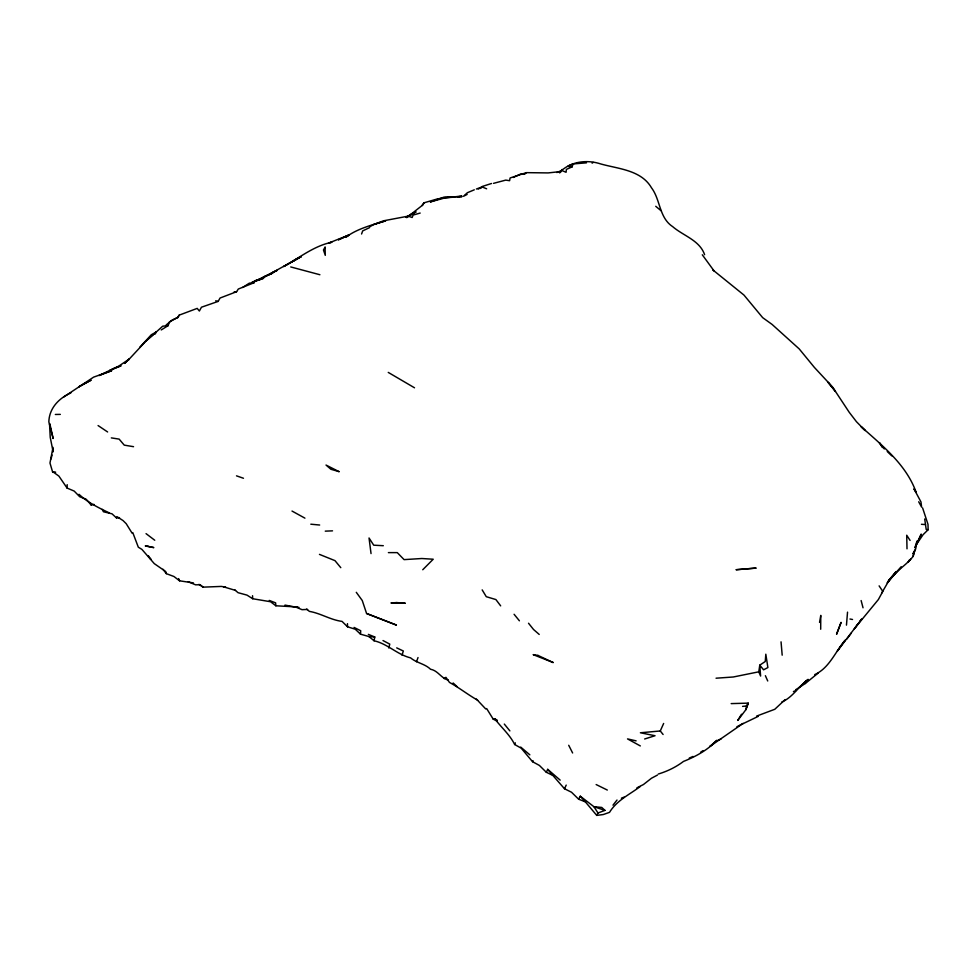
<?xml version="1.0" encoding="UTF-8"?>
<svg xmlns="http://www.w3.org/2000/svg" width="977" height="977" viewBox="0 0 977 977"><rect width="100%" height="100%" fill="white"/><g stroke="black" fill="none" stroke-linecap="round" stroke-linejoin="round"><path stroke-width="1.47" d="M820.692 629.249L820.778 615.388L819.544 622.41M93.975 504.401L91.166 505.011L86.232 499.296L79.699 496.719L74.179 491.077L67.083 488.06L67.193 484.665M67.083 488.06L58.889 476.104L52.746 471.683L55.665 472.172M448.37 680.126C441.262 678.465 438.038 670.564 430.552 669.257C424.848 663.713 416.581 662.992 410.609 657.875C397.212 654.59 387.527 643.782 374.093 640.778L374.777 636.992L368.927 636.54L360.501 634.171L360.708 630.739L354.065 627.429M846.461 625.133L847.535 612.152M758.775 671.822L759.776 665.166L765.247 661.502L765.821 654.199L767.885 667.56L763.587 669.807L759.776 665.166L760.607 676.047L758.775 671.822L733.312 676.988L716.056 678.209M795.693 689.738L805.317 683.497L805.769 681.152M52.526 449.872L49.974 463.013L52.709 472.355M388.809 648.02L389.762 644.124L383.008 640.558M887.128 582.842L901.295 566.929L888.362 580.949C895.213 571.276 905.923 565.683 913.104 556.414L914.252 551.712M51.012 459.019L52.05 455.013M119.475 517.639L116.519 517.969L116.91 516.613L123.017 520.546L126.204 523.684L132.139 533.234M913.104 556.414L914.948 550.063L912.945 553.654M402.035 655.213L403.33 651L396.711 647.885M914.973 547.547L917.012 541.063L915.669 548.976L913.239 553.751M741.506 714.248L737.769 720.415L745.866 709.693L748.223 703.135L731.175 703.611M586.493 162.841L573.108 163.928L572.095 166.884L566.367 169.4L566.086 172.27L561.665 170.462L556.829 172.538M361.575 234.004L362.687 230.902L369.636 227.592M416.507 661.759L418.022 657.545M745.866 709.693L748.223 703.135L745.976 706.847M640.204 786.546C629.493 794.594 616.719 800.456 609.526 812.351L603.249 814.549L596.752 815.404L585.357 801.848L578.616 799.186L571.521 792.237L564.498 788.757L552.799 775.372L546.314 772.27L539.389 765.431L532.55 761.706L521.156 748.138L514.671 744.511L515.331 742.862M532.55 761.706L533.015 760.631M915.058 547.706L921.238 534.089L916.573 544.299L923.082 534.688L928.15 529.717L927.991 524.331L922.618 507.967M644.637 738.991L655.03 735.73L640.399 732.774L660.269 730.979L663.639 723.456M564.498 788.757L566.208 785.105M546.314 772.27L547.694 769.339L560.175 780.122M596.752 815.404L597.985 812.986L604.958 810.385L601.747 807.442L593.931 806.709L580.277 796.206L578.616 799.186M177.912 317.635L179.218 315.131L197.207 308.39L199.369 311.028L201.457 307.218L218.14 301.404L220.069 298.022L236.568 291.72L238.315 289.033L254.399 282.597L249.269 283.196L242.662 287.482M155.135 334.049L156.308 331.948L162.683 326.208L168.117 325.634L169.4 321.934L177.374 317.623L179.218 315.131M422.443 205.634L424.03 202.801L437.366 198.954L446.196 197.562L430.295 201.946M909.587 559.662L908.256 562.056L910.943 558.685M881.681 593.1L887.898 582.365L895.836 571.924L888.008 581.742M559.723 172.929L562.093 169.485M861.751 619.088L837.399 650.963L845.166 640.191C835.372 651.574 829.278 668.17 814.733 674.594M857.806 624.083L854.313 628.797L878.372 599.536L882.805 591.39L879.117 585.87M859.552 621.714L861.287 619.357M846.912 638.958L851.26 633.12M799.247 687.332L808.15 679.369C798.588 686.428 792.811 697.248 781.722 702.121M139.748 347.323L151.288 334.769L156.308 331.948L146.013 341.01L128.024 360.391L128.988 359.231L118.815 366.094L99.104 375.522L111.744 370.674L93.609 377.134L63.493 397.15M612.994 805.158L617 800.053M424.03 202.801L421.405 206.074L406.688 217.59M480.476 188.463L482.357 186.436L491.516 183.493M561.665 170.462C572.168 161.242 587.507 159.605 600.55 163.892C618.294 168.923 641.095 169.937 651.464 187.755C660.574 199.772 659.011 217.724 672.713 226.664C683.338 235.848 699.715 240.281 704.6 254.692M422.748 569.75L433.214 559.223L421.82 558.514L404.087 559.626L397.273 552.616L388.394 552.616M124.604 363.42L128.988 359.231L124.592 363.224M785.166 699.569L774.785 709.29L756.601 716.104M463.464 196.316L467.36 192.725L474.297 189.819M805.317 683.497L818.115 673.141M146.013 341.01L156.308 331.948M271.044 274.195L274.378 271.508L301.075 256.633L283.794 266.477L301.075 256.633L292.05 261.616C304.592 253.861 317.171 245.215 331.875 242.223L328.773 243.017L349.045 234.981L346.176 236.996C357.631 228.496 372.188 224.979 385.695 220.826L373.922 224.454L370.21 226.517M263.314 278.201L266.806 275.453L277.273 270.287L266.562 275.856L274.378 271.508L269.347 274.793M524.258 174.285L526.444 172.648L548.121 172.917L561.274 171.5L558.526 172.331M444.193 678.624L445.915 677.33L449.469 682.41C459.312 687.784 467.788 694.623 477.668 700.216M592.135 163.183L593.21 162.402M406.896 217.48L411.744 214.061L406.188 217.224L416.068 211.85L406.09 217.273L408.142 216.149L412.172 217.492L413.076 215.062L420.171 213.059M259.259 280.081L264.706 276.247M493.544 183.346L505.768 180.11L509.603 180.696L510.079 177.973L526.444 172.648M700.558 752.29L703.086 750.605M161.254 329.945L168.117 325.634L166.139 324.975L172.27 319.992L177.374 317.623M478.229 189.111L482.076 186.937L486.631 188.793M251.907 282.561L255.864 280.375L263.265 278.408L251.907 282.561L261.482 278.384M736.89 726.778L743.179 723.395M70.869 392.925C58.962 398.164 49.192 408.215 48.85 421.881L53.137 438.514L49.864 423.896M657.448 775.066L651.476 778.242L643.464 784.519L636.882 787.865M464.686 195.681L467.14 194.423M338.482 239.731L349.045 234.981L338.567 239.744M254.374 281.498L266.806 275.453M758.262 716.349L741.958 724.201L709.913 746.379L716.91 740.273C707.775 749.994 695.819 756.552 683.509 761.413C675.925 767.14 667.413 771.28 658.315 774.028M513.255 177.472L520.582 174.053L525.003 173.65M793.422 691.582L795.986 690.458M689.273 758.079L693.023 756.442M430.674 201.848L444.108 197.085L462.06 196.585L457.786 196.89M573.108 163.928L568.431 165.834L572.095 166.884L567.918 166.359M459.214 196.633L461.632 195.656M718.193 740.139L720.989 739.039M621.384 798.172L624.12 797.11M373.922 224.454L383.607 220.79L408.142 216.149M476.385 189.013L482.076 186.937M486.644 708.557L493.251 719.194L494.838 718.852L497.366 720.305M233.955 292.123L236.568 291.72M459.373 196.316L446.391 197.696L453.511 197.195M742.581 706.383L747.136 705.956M307.596 609.428L302.027 609.672L296.129 607.218L284.954 605.093M325.268 531.146L332.522 530.853M198.954 584.356L203.082 587.153L221.303 586.42L225.626 587.104M55.347 414.468L60.318 414.382M296.129 607.218L298.974 607.328M383.314 545.703L373.715 545.19L369.037 537.985L371.04 553.593M921.433 524.295L925.5 524.588L926.196 529.424L928.15 529.717M297.24 606.973L275.844 605.777L270.531 601.734L252.689 598.73L246.998 595.115L238.058 592.685L234.932 590.023M310.82 524.197L319.662 525.028M162.988 569.261L166.285 573.633L173.967 576.515L179.56 580.814L193.446 582.915M111.329 437.891L119.145 439.113L124.25 445.133L133.544 446.684M849.978 619.015L852.53 619.491M235.506 590.401L223.477 586.798M636.112 740.859L627.527 738.905L640.326 745.939M215.722 300.782L218.14 301.404M290.731 266.941L319.894 274.732M306.558 609.098L309.428 611.394C320.786 613.336 330.446 619.87 342.035 621.396L347.531 626.794L355.286 629.237L360.501 634.171M604.958 810.385L593.931 806.709L597.985 812.986M236.495 475.848L243.468 478.254M269.261 600.428L275.612 602.858L275.844 605.777M366.583 613.495L396.369 625.06L366.583 613.495L362.259 600.513L356.287 592.318M319.455 554.386L334.977 560.639L340.79 567.674M368.353 634.378L374.777 636.992M188.207 581.718L195.547 584.82L200.09 584.722L203.082 587.153M109.351 512.925C98.653 507.784 87.735 502.557 79.015 494.313M493.251 719.194L497.134 721.087M596.153 784.555L607.315 790.051M292.013 511.056L304.922 518.152M388.26 372.408L414.517 387.796M98.079 425.557L107.617 431.968M146.049 533.637L154.745 540.244M368.927 636.54L374.093 640.778M655.738 206.294L660.953 210.629M520.729 747.1L529.839 754.842M702.292 254.789L714.028 270.873L712.978 270.031L743.961 295.066L762.671 317.647L772.099 324.437L799.21 348.911L814.403 367.437L832.441 386.868L849.233 412.306L856.45 421.698L865.17 430.564L861.177 426.705C882.426 445.805 906.29 464.515 916.206 492.481L914.008 489.001M539.219 634.439L533.552 629.518L528.533 623.241M116.519 517.969L112.001 513.817L103.428 511.753L102.219 509.371M453.133 682.972L457.114 686.684M887.238 451.508L891.842 455.905M485.74 708.972L476.385 699.056M166.285 573.633L165.724 571.557L154.268 563.619L141.897 549.379L138.319 547.205L132.774 532.587M580.277 796.206L585.357 801.848M547.694 769.339L552.799 775.372M514.085 614.277L519.41 620.81M504.303 724.067L509.872 730.894M660.269 730.979L663.102 734.484M884.307 448.956L879.373 442.666L882.39 447.539M500.664 605.862L495.889 599.56L486.277 596.691L482.174 589.888M494.838 718.852C501.25 727.474 509.786 734.594 514.671 744.511M148.406 555.791L150.751 559.32L150.446 558.441M910.076 540.415L906.717 535.225L907.01 548.83M914.118 489.135L920.969 501.946L921.629 507.148L918.685 501.775M568.712 745.28L572.62 752.974M90.006 502.642L91.166 505.011M765.37 675.693L767.727 680.981M178.644 578.604L179.56 580.814M861.128 600.55L863.033 607.804M924.718 518.982L925.5 524.588M781.05 641.852L782.186 655.176M252.542 595.714L252.689 598.73M347.47 623.656L347.531 626.794M53.051 447.381L53.124 451.862L50.23 437.293L49.546 423.884M841.05 622.471L836.593 634.195L841.05 622.471M325.072 247.205L323.46 249.978L325.28 255.351L325.072 247.205M82.593 384.657L78.868 386.794L91.117 380.151L82.593 384.657M114.492 368.158L109.815 370.454L121.05 365.789L114.492 368.158M755.917 568.101L736.255 569.713L755.917 568.101M396.735 602.565L390.947 602.968L405.357 603.273L396.735 602.565M148.089 546.363L145.28 545.935L153.829 547.608L148.089 546.363M537.985 655.42L533.161 654.639L553.251 662.577L537.985 655.42M339.043 471.635L330.898 469.278L326.025 465.052L339.043 471.635M833.21 388.541L828.044 382.288L835.457 391.435L833.21 388.541"/></g></svg>
